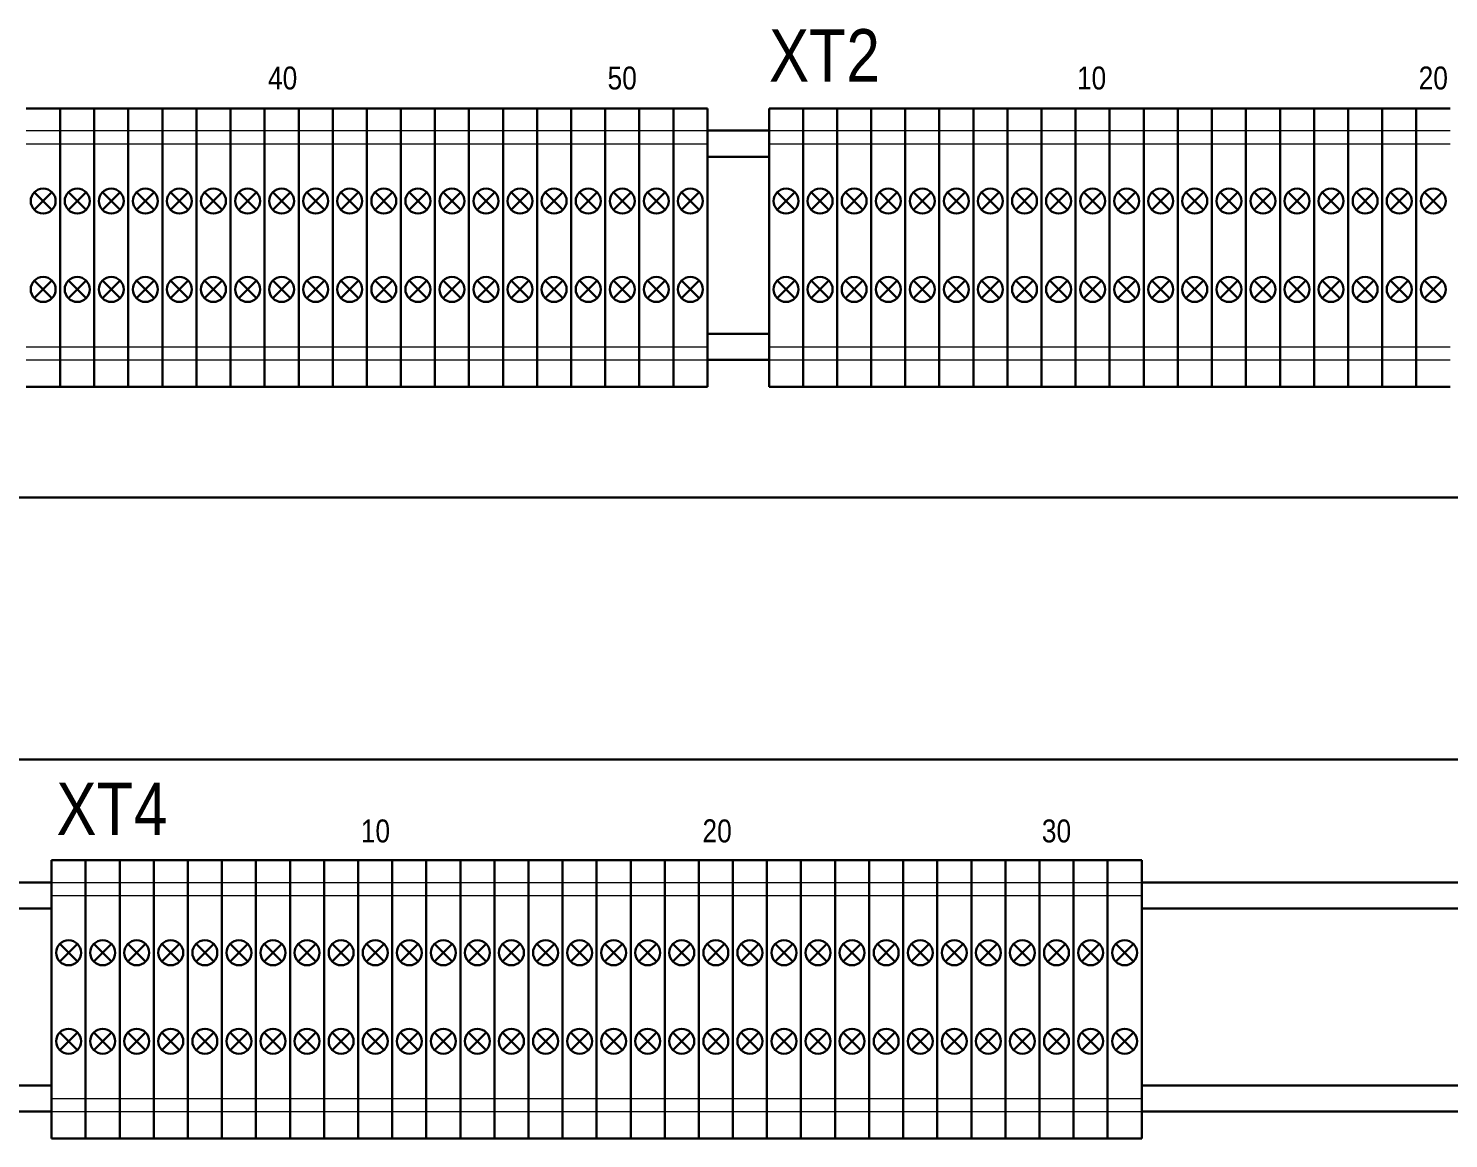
# Model space of a CAD drawing. Header units: millimetres. Extents: x -6000 to 26000, y -6000 to 26000.
# Drawn here: x 108.78 to 138.94, y -4420.69 to -4397.12 of the extents above; entities that cross this region are included whole.
import ezdxf

# ---------------------------------------------------------------- set-up
doc = ezdxf.new("R2010")
doc.units = ezdxf.units.MM
doc.header["$MEASUREMENT"] = 0
doc.layers.add('Чертеж и Рисунок_Ном._пера__1', color=7, linetype='Continuous', lineweight=15)
doc.layers.add('Чертеж и Рисунок_Ном._пера__21', color=7, linetype='Continuous', lineweight=30)
doc.styles.add('СГЕНЕРИР_СТИЛЬ_1', font='')
doc.styles.get('СГЕНЕРИР_СТИЛЬ_1').set_extended_font_data('Arial Narrow')

msp = doc.modelspace()

# ---------------------------------------------------------------- linework, layer by layer
at = {"layer": 'Чертеж и Рисунок_Ном._пера__1', "color": 7, "linetype": 'Continuous', "lineweight": 15}
for p, q in [((108.735, -4399.286), (109.458, -4399.286)), ((109.458, -4399.286), (110.182, -4399.286)), ((110.182, -4399.286), (110.905, -4399.286)), ((110.905, -4399.286), (111.628, -4399.286)), ((111.628, -4399.286), (112.352, -4399.286)), ((112.352, -4399.286), (113.075, -4399.286)), ((113.075, -4399.286), (113.798, -4399.286)), ((113.798, -4399.286), (114.522, -4399.286)), ((114.522, -4399.286), (115.245, -4399.286)), ((115.245, -4399.286), (115.968, -4399.286)), ((115.968, -4399.286), (116.691, -4399.286)), ((116.691, -4399.286), (117.415, -4399.286)), ((117.415, -4399.286), (118.138, -4399.286)), ((118.138, -4399.286), (118.861, -4399.286)), ((118.861, -4399.286), (119.585, -4399.286)), ((119.585, -4399.286), (120.308, -4399.286)), ((120.308, -4399.286), (121.031, -4399.286)), ((121.031, -4399.286), (121.755, -4399.286)), ((121.755, -4399.286), (122.478, -4399.286)), ((122.478, -4399.286), (123.201, -4399.286)), ((124.509, -4399.286), (125.232, -4399.286)), ((125.232, -4399.286), (125.956, -4399.286)), ((125.956, -4399.286), (126.679, -4399.286)), ((126.679, -4399.286), (127.402, -4399.286)), ((127.402, -4399.286), (128.125, -4399.286)), ((128.125, -4399.286), (128.849, -4399.286)), ((128.849, -4399.286), (129.572, -4399.286)), ((129.572, -4399.286), (130.295, -4399.286)), ((130.295, -4399.286), (131.019, -4399.286)), ((131.019, -4399.286), (131.742, -4399.286)), ((131.742, -4399.286), (132.465, -4399.286)), ((132.465, -4399.286), (133.189, -4399.286)), ((133.189, -4399.286), (133.912, -4399.286)), ((133.912, -4399.286), (134.635, -4399.286)), ((134.635, -4399.286), (135.359, -4399.286)), ((135.359, -4399.286), (136.082, -4399.286)), ((136.082, -4399.286), (136.805, -4399.286)), ((136.805, -4399.286), (137.529, -4399.286)), ((137.529, -4399.286), (138.252, -4399.286)), ((138.252, -4399.286), (138.975, -4399.286)), ((108.735, -4399.564), (109.458, -4399.564)), ((109.458, -4399.564), (110.182, -4399.564)), ((110.182, -4399.564), (110.905, -4399.564)), ((110.905, -4399.564), (111.628, -4399.564)), ((111.628, -4399.564), (112.352, -4399.564)), ((112.352, -4399.564), (113.075, -4399.564)), ((113.075, -4399.564), (113.798, -4399.564)), ((113.798, -4399.564), (114.522, -4399.564)), ((114.522, -4399.564), (115.245, -4399.564)), ((115.245, -4399.564), (115.968, -4399.564)), ((115.968, -4399.564), (116.691, -4399.564)), ((116.691, -4399.564), (117.415, -4399.564)), ((117.415, -4399.564), (118.138, -4399.564)), ((118.138, -4399.564), (118.861, -4399.564)), ((118.861, -4399.564), (119.585, -4399.564)), ((119.585, -4399.564), (120.308, -4399.564)), ((120.308, -4399.564), (121.031, -4399.564)), ((121.031, -4399.564), (121.755, -4399.564)), ((121.755, -4399.564), (122.478, -4399.564)), ((122.478, -4399.564), (123.201, -4399.564)), ((124.509, -4399.564), (125.232, -4399.564)), ((125.232, -4399.564), (125.956, -4399.564)), ((125.956, -4399.564), (126.679, -4399.564)), ((126.679, -4399.564), (127.402, -4399.564)), ((127.402, -4399.564), (128.125, -4399.564)), ((128.125, -4399.564), (128.849, -4399.564)), ((128.849, -4399.564), (129.572, -4399.564)), ((129.572, -4399.564), (130.295, -4399.564)), ((130.295, -4399.564), (131.019, -4399.564)), ((131.019, -4399.564), (131.742, -4399.564)), ((131.742, -4399.564), (132.465, -4399.564)), ((132.465, -4399.564), (133.189, -4399.564)), ((133.189, -4399.564), (133.912, -4399.564)), ((133.912, -4399.564), (134.635, -4399.564)), ((134.635, -4399.564), (135.359, -4399.564)), ((135.359, -4399.564), (136.082, -4399.564)), ((136.082, -4399.564), (136.805, -4399.564)), ((136.805, -4399.564), (137.529, -4399.564)), ((137.529, -4399.564), (138.252, -4399.564)), ((138.252, -4399.564), (138.975, -4399.564)), ((108.735, -4403.876), (109.458, -4403.876)), ((109.458, -4403.876), (110.182, -4403.876)), ((110.182, -4403.876), (110.905, -4403.876)), ((110.905, -4403.876), (111.628, -4403.876)), ((111.628, -4403.876), (112.352, -4403.876)), ((112.352, -4403.876), (113.075, -4403.876)), ((113.075, -4403.876), (113.798, -4403.876)), ((113.798, -4403.876), (114.522, -4403.876)), ((114.522, -4403.876), (115.245, -4403.876)), ((115.245, -4403.876), (115.968, -4403.876)), ((115.968, -4403.876), (116.691, -4403.876)), ((116.691, -4403.876), (117.415, -4403.876)), ((117.415, -4403.876), (118.138, -4403.876)), ((118.138, -4403.876), (118.861, -4403.876)), ((118.861, -4403.876), (119.585, -4403.876)), ((119.585, -4403.876), (120.308, -4403.876)), ((120.308, -4403.876), (121.031, -4403.876)), ((121.031, -4403.876), (121.755, -4403.876)), ((121.755, -4403.876), (122.478, -4403.876)), ((122.478, -4403.876), (123.201, -4403.876)), ((124.509, -4403.876), (125.232, -4403.876)), ((125.232, -4403.876), (125.956, -4403.876)), ((125.956, -4403.876), (126.679, -4403.876)), ((126.679, -4403.876), (127.402, -4403.876)), ((127.402, -4403.876), (128.125, -4403.876)), ((128.125, -4403.876), (128.849, -4403.876)), ((128.849, -4403.876), (129.572, -4403.876)), ((129.572, -4403.876), (130.295, -4403.876)), ((130.295, -4403.876), (131.019, -4403.876)), ((131.019, -4403.876), (131.742, -4403.876)), ((131.742, -4403.876), (132.465, -4403.876)), ((132.465, -4403.876), (133.189, -4403.876)), ((133.189, -4403.876), (133.912, -4403.876)), ((133.912, -4403.876), (134.635, -4403.876)), ((134.635, -4403.876), (135.359, -4403.876)), ((135.359, -4403.876), (136.082, -4403.876)), ((136.082, -4403.876), (136.805, -4403.876)), ((136.805, -4403.876), (137.529, -4403.876)), ((137.529, -4403.876), (138.252, -4403.876)), ((138.252, -4403.876), (138.975, -4403.876)), ((108.735, -4404.154), (109.458, -4404.154)), ((109.458, -4404.154), (110.182, -4404.154)), ((110.182, -4404.154), (110.905, -4404.154)), ((110.905, -4404.154), (111.628, -4404.154)), ((111.628, -4404.154), (112.352, -4404.154)), ((112.352, -4404.154), (113.075, -4404.154)), ((113.075, -4404.154), (113.798, -4404.154)), ((113.798, -4404.154), (114.522, -4404.154)), ((114.522, -4404.154), (115.245, -4404.154)), ((115.245, -4404.154), (115.968, -4404.154)), ((115.968, -4404.154), (116.691, -4404.154)), ((116.691, -4404.154), (117.415, -4404.154)), ((117.415, -4404.154), (118.138, -4404.154)), ((118.138, -4404.154), (118.861, -4404.154)), ((118.861, -4404.154), (119.585, -4404.154)), ((119.585, -4404.154), (120.308, -4404.154)), ((120.308, -4404.154), (121.031, -4404.154)), ((121.031, -4404.154), (121.755, -4404.154)), ((121.755, -4404.154), (122.478, -4404.154)), ((122.478, -4404.154), (123.201, -4404.154)), ((124.509, -4404.154), (125.232, -4404.154)), ((125.232, -4404.154), (125.956, -4404.154)), ((125.956, -4404.154), (126.679, -4404.154)), ((126.679, -4404.154), (127.402, -4404.154)), ((127.402, -4404.154), (128.125, -4404.154)), ((128.125, -4404.154), (128.849, -4404.154)), ((128.849, -4404.154), (129.572, -4404.154)), ((129.572, -4404.154), (130.295, -4404.154)), ((130.295, -4404.154), (131.019, -4404.154)), ((131.019, -4404.154), (131.742, -4404.154)), ((131.742, -4404.154), (132.465, -4404.154)), ((132.465, -4404.154), (133.189, -4404.154)), ((133.189, -4404.154), (133.912, -4404.154)), ((133.912, -4404.154), (134.635, -4404.154)), ((134.635, -4404.154), (135.359, -4404.154)), ((135.359, -4404.154), (136.082, -4404.154)), ((136.082, -4404.154), (136.805, -4404.154)), ((136.805, -4404.154), (137.529, -4404.154)), ((137.529, -4404.154), (138.252, -4404.154)), ((138.252, -4404.154), (138.975, -4404.154)), ((109.275, -4415.247), (109.999, -4415.247)), ((109.999, -4415.247), (110.722, -4415.247)), ((110.722, -4415.247), (111.445, -4415.247)), ((111.445, -4415.247), (112.169, -4415.247)), ((112.169, -4415.247), (112.892, -4415.247)), ((112.892, -4415.247), (113.615, -4415.247)), ((113.615, -4415.247), (114.339, -4415.247)), ((114.339, -4415.247), (115.062, -4415.247)), ((115.062, -4415.247), (115.785, -4415.247)), ((115.785, -4415.247), (116.509, -4415.247)), ((116.509, -4415.247), (117.232, -4415.247)), ((117.232, -4415.247), (117.955, -4415.247)), ((117.955, -4415.247), (118.679, -4415.247)), ((118.679, -4415.247), (119.402, -4415.247)), ((119.402, -4415.247), (120.125, -4415.247)), ((120.125, -4415.247), (120.848, -4415.247)), ((120.848, -4415.247), (121.572, -4415.247)), ((121.572, -4415.247), (122.295, -4415.247)), ((122.295, -4415.247), (123.018, -4415.247)), ((123.018, -4415.247), (123.742, -4415.247)), ((123.742, -4415.247), (124.465, -4415.247)), ((124.465, -4415.247), (125.188, -4415.247)), ((125.188, -4415.247), (125.912, -4415.247)), ((125.912, -4415.247), (126.635, -4415.247)), ((126.635, -4415.247), (127.358, -4415.247)), ((127.358, -4415.247), (128.082, -4415.247)), ((128.082, -4415.247), (128.805, -4415.247)), ((128.805, -4415.247), (129.528, -4415.247)), ((129.528, -4415.247), (130.252, -4415.247)), ((130.252, -4415.247), (130.975, -4415.247)), ((130.975, -4415.247), (131.698, -4415.247)), ((131.698, -4415.247), (132.422, -4415.247)), ((109.275, -4415.526), (109.999, -4415.526)), ((109.999, -4415.526), (110.722, -4415.526)), ((110.722, -4415.526), (111.445, -4415.526)), ((111.445, -4415.526), (112.169, -4415.526)), ((112.169, -4415.526), (112.892, -4415.526)), ((112.892, -4415.526), (113.615, -4415.526)), ((113.615, -4415.526), (114.339, -4415.526)), ((114.339, -4415.526), (115.062, -4415.526)), ((115.062, -4415.526), (115.785, -4415.526)), ((115.785, -4415.526), (116.509, -4415.526)), ((116.509, -4415.526), (117.232, -4415.526)), ((117.232, -4415.526), (117.955, -4415.526)), ((117.955, -4415.526), (118.679, -4415.526)), ((118.679, -4415.526), (119.402, -4415.526)), ((119.402, -4415.526), (120.125, -4415.526)), ((120.125, -4415.526), (120.848, -4415.526)), ((120.848, -4415.526), (121.572, -4415.526)), ((121.572, -4415.526), (122.295, -4415.526)), ((122.295, -4415.526), (123.018, -4415.526)), ((123.018, -4415.526), (123.742, -4415.526)), ((123.742, -4415.526), (124.465, -4415.526)), ((124.465, -4415.526), (125.188, -4415.526)), ((125.188, -4415.526), (125.912, -4415.526)), ((125.912, -4415.526), (126.635, -4415.526)), ((126.635, -4415.526), (127.358, -4415.526)), ((127.358, -4415.526), (128.082, -4415.526)), ((128.082, -4415.526), (128.805, -4415.526)), ((128.805, -4415.526), (129.528, -4415.526)), ((129.528, -4415.526), (130.252, -4415.526)), ((130.252, -4415.526), (130.975, -4415.526)), ((130.975, -4415.526), (131.698, -4415.526)), ((131.698, -4415.526), (132.422, -4415.526)), ((109.275, -4419.838), (109.999, -4419.838)), ((109.999, -4419.838), (110.722, -4419.838)), ((110.722, -4419.838), (111.445, -4419.838)), ((111.445, -4419.838), (112.169, -4419.838)), ((112.169, -4419.838), (112.892, -4419.838)), ((112.892, -4419.838), (113.615, -4419.838)), ((113.615, -4419.838), (114.339, -4419.838)), ((114.339, -4419.838), (115.062, -4419.838)), ((115.062, -4419.838), (115.785, -4419.838)), ((115.785, -4419.838), (116.509, -4419.838)), ((116.509, -4419.838), (117.232, -4419.838)), ((117.232, -4419.838), (117.955, -4419.838)), ((117.955, -4419.838), (118.679, -4419.838)), ((118.679, -4419.838), (119.402, -4419.838)), ((119.402, -4419.838), (120.125, -4419.838)), ((120.125, -4419.838), (120.848, -4419.838)), ((120.848, -4419.838), (121.572, -4419.838)), ((121.572, -4419.838), (122.295, -4419.838)), ((122.295, -4419.838), (123.018, -4419.838)), ((123.018, -4419.838), (123.742, -4419.838)), ((123.742, -4419.838), (124.465, -4419.838)), ((124.465, -4419.838), (125.188, -4419.838)), ((125.188, -4419.838), (125.912, -4419.838)), ((125.912, -4419.838), (126.635, -4419.838)), ((126.635, -4419.838), (127.358, -4419.838)), ((127.358, -4419.838), (128.082, -4419.838)), ((128.082, -4419.838), (128.805, -4419.838)), ((128.805, -4419.838), (129.528, -4419.838)), ((129.528, -4419.838), (130.252, -4419.838)), ((130.252, -4419.838), (130.975, -4419.838)), ((130.975, -4419.838), (131.698, -4419.838)), ((131.698, -4419.838), (132.422, -4419.838)), ((109.275, -4420.116), (109.999, -4420.116)), ((109.999, -4420.116), (110.722, -4420.116)), ((110.722, -4420.116), (111.445, -4420.116)), ((111.445, -4420.116), (112.169, -4420.116)), ((112.169, -4420.116), (112.892, -4420.116)), ((112.892, -4420.116), (113.615, -4420.116)), ((113.615, -4420.116), (114.339, -4420.116)), ((114.339, -4420.116), (115.062, -4420.116)), ((115.062, -4420.116), (115.785, -4420.116)), ((115.785, -4420.116), (116.509, -4420.116)), ((116.509, -4420.116), (117.232, -4420.116)), ((117.232, -4420.116), (117.955, -4420.116)), ((117.955, -4420.116), (118.679, -4420.116)), ((118.679, -4420.116), (119.402, -4420.116)), ((119.402, -4420.116), (120.125, -4420.116)), ((120.125, -4420.116), (120.848, -4420.116)), ((120.848, -4420.116), (121.572, -4420.116)), ((121.572, -4420.116), (122.295, -4420.116)), ((122.295, -4420.116), (123.018, -4420.116)), ((123.018, -4420.116), (123.742, -4420.116)), ((123.742, -4420.116), (124.465, -4420.116)), ((124.465, -4420.116), (125.188, -4420.116)), ((125.188, -4420.116), (125.912, -4420.116)), ((125.912, -4420.116), (126.635, -4420.116)), ((126.635, -4420.116), (127.358, -4420.116)), ((127.358, -4420.116), (128.082, -4420.116)), ((128.082, -4420.116), (128.805, -4420.116)), ((128.805, -4420.116), (129.528, -4420.116)), ((129.528, -4420.116), (130.252, -4420.116)), ((130.252, -4420.116), (130.975, -4420.116)), ((130.975, -4420.116), (131.698, -4420.116)), ((131.698, -4420.116), (132.422, -4420.116))]:
    msp.add_line(p, q, dxfattribs=at)
at = {"layer": 'Чертеж и Рисунок_Ном._пера__21', "color": 7, "linetype": 'Continuous', "lineweight": 30}
for p, q in [((108.735, -4398.814), (109.458, -4398.814)), ((109.458, -4398.814), (109.458, -4404.726)), ((109.458, -4404.726), (109.458, -4398.814)), ((109.458, -4398.814), (110.182, -4398.814)), ((110.182, -4398.814), (110.182, -4404.726)), ((110.182, -4404.726), (110.182, -4398.814)), ((110.182, -4398.814), (110.905, -4398.814)), ((110.905, -4398.814), (110.905, -4404.726)), ((110.905, -4404.726), (110.905, -4398.814)), ((110.905, -4398.814), (111.628, -4398.814)), ((111.628, -4398.814), (111.628, -4404.726)), ((111.628, -4404.726), (111.628, -4398.814)), ((111.628, -4398.814), (112.352, -4398.814)), ((112.352, -4398.814), (112.352, -4404.726)), ((112.352, -4404.726), (112.352, -4398.814)), ((112.352, -4398.814), (113.075, -4398.814)), ((113.075, -4398.814), (113.075, -4404.726)), ((113.075, -4404.726), (113.075, -4398.814)), ((113.075, -4398.814), (113.798, -4398.814)), ((113.798, -4398.814), (113.798, -4404.726)), ((113.798, -4404.726), (113.798, -4398.814)), ((113.798, -4398.814), (114.522, -4398.814)), ((114.522, -4398.814), (114.522, -4404.726)), ((114.522, -4404.726), (114.522, -4398.814)), ((114.522, -4398.814), (115.245, -4398.814)), ((115.245, -4398.814), (115.245, -4404.726)), ((115.245, -4404.726), (115.245, -4398.814)), ((115.245, -4398.814), (115.968, -4398.814)), ((115.968, -4398.814), (115.968, -4404.726)), ((115.968, -4404.726), (115.968, -4398.814)), ((115.968, -4398.814), (116.691, -4398.814)), ((116.691, -4398.814), (116.691, -4404.726)), ((116.691, -4404.726), (116.691, -4398.814)), ((116.691, -4398.814), (117.415, -4398.814)), ((117.415, -4398.814), (117.415, -4404.726)), ((117.415, -4404.726), (117.415, -4398.814)), ((117.415, -4398.814), (118.138, -4398.814)), ((118.138, -4398.814), (118.138, -4404.726)), ((118.138, -4404.726), (118.138, -4398.814)), ((118.138, -4398.814), (118.861, -4398.814)), ((118.861, -4398.814), (118.861, -4404.726)), ((118.861, -4404.726), (118.861, -4398.814)), ((118.861, -4398.814), (119.585, -4398.814)), ((119.585, -4398.814), (119.585, -4404.726)), ((119.585, -4404.726), (119.585, -4398.814)), ((119.585, -4398.814), (120.308, -4398.814)), ((120.308, -4398.814), (120.308, -4404.726)), ((120.308, -4404.726), (120.308, -4398.814)), ((120.308, -4398.814), (121.031, -4398.814)), ((121.031, -4398.814), (121.031, -4404.726)), ((121.031, -4404.726), (121.031, -4398.814)), ((121.031, -4398.814), (121.755, -4398.814)), ((121.755, -4398.814), (121.755, -4404.726)), ((121.755, -4404.726), (121.755, -4398.814)), ((121.755, -4398.814), (122.478, -4398.814)), ((122.478, -4398.814), (122.478, -4404.726)), ((122.478, -4404.726), (122.478, -4398.814)), ((122.478, -4398.814), (123.201, -4398.814)), ((123.201, -4398.814), (123.201, -4404.726)), ((124.509, -4404.726), (124.509, -4398.814)), ((124.509, -4398.814), (125.232, -4398.814)), ((125.232, -4398.814), (125.232, -4404.726)), ((125.232, -4404.726), (125.232, -4398.814)), ((125.232, -4398.814), (125.956, -4398.814)), ((125.956, -4398.814), (125.956, -4404.726)), ((125.956, -4404.726), (125.956, -4398.814)), ((125.956, -4398.814), (126.679, -4398.814)), ((126.679, -4398.814), (126.679, -4404.726)), ((126.679, -4404.726), (126.679, -4398.814)), ((126.679, -4398.814), (127.402, -4398.814)), ((127.402, -4398.814), (127.402, -4404.726)), ((127.402, -4404.726), (127.402, -4398.814)), ((127.402, -4398.814), (128.125, -4398.814)), ((128.125, -4398.814), (128.125, -4404.726)), ((128.125, -4404.726), (128.125, -4398.814)), ((128.125, -4398.814), (128.849, -4398.814)), ((128.849, -4398.814), (128.849, -4404.726)), ((128.849, -4404.726), (128.849, -4398.814)), ((128.849, -4398.814), (129.572, -4398.814)), ((129.572, -4398.814), (129.572, -4404.726)), ((129.572, -4404.726), (129.572, -4398.814)), ((129.572, -4398.814), (130.295, -4398.814)), ((130.295, -4398.814), (130.295, -4404.726)), ((130.295, -4404.726), (130.295, -4398.814)), ((130.295, -4398.814), (131.019, -4398.814)), ((131.019, -4398.814), (131.019, -4404.726)), ((131.019, -4404.726), (131.019, -4398.814)), ((131.019, -4398.814), (131.742, -4398.814)), ((131.742, -4398.814), (131.742, -4404.726)), ((131.742, -4404.726), (131.742, -4398.814)), ((131.742, -4398.814), (132.465, -4398.814)), ((132.465, -4398.814), (132.465, -4404.726)), ((132.465, -4404.726), (132.465, -4398.814)), ((132.465, -4398.814), (133.189, -4398.814)), ((133.189, -4398.814), (133.189, -4404.726)), ((133.189, -4404.726), (133.189, -4398.814)), ((133.189, -4398.814), (133.912, -4398.814)), ((133.912, -4398.814), (133.912, -4404.726)), ((133.912, -4404.726), (133.912, -4398.814)), ((133.912, -4398.814), (134.635, -4398.814)), ((134.635, -4398.814), (134.635, -4404.726)), ((134.635, -4404.726), (134.635, -4398.814)), ((134.635, -4398.814), (135.359, -4398.814)), ((135.359, -4398.814), (135.359, -4404.726)), ((135.359, -4404.726), (135.359, -4398.814)), ((135.359, -4398.814), (136.082, -4398.814)), ((136.082, -4398.814), (136.082, -4404.726)), ((136.082, -4404.726), (136.082, -4398.814)), ((136.082, -4398.814), (136.805, -4398.814)), ((136.805, -4398.814), (136.805, -4404.726)), ((136.805, -4404.726), (136.805, -4398.814)), ((136.805, -4398.814), (137.529, -4398.814)), ((137.529, -4398.814), (137.529, -4404.726)), ((137.529, -4404.726), (137.529, -4398.814)), ((137.529, -4398.814), (138.252, -4398.814)), ((138.252, -4398.814), (138.252, -4404.726)), ((138.252, -4404.726), (138.252, -4398.814)), ((138.252, -4398.814), (138.975, -4398.814)), ((123.201, -4399.286), (124.509, -4399.286)), ((123.201, -4399.842), (124.509, -4399.842)), ((109.284, -4400.594), (108.909, -4400.968)), ((108.909, -4400.594), (109.284, -4400.968)), ((110.007, -4400.594), (109.633, -4400.968)), ((109.633, -4400.594), (110.007, -4400.968)), ((110.73, -4400.594), (110.356, -4400.968)), ((110.356, -4400.594), (110.73, -4400.968)), ((111.454, -4400.594), (111.079, -4400.968)), ((111.079, -4400.594), (111.454, -4400.968)), ((112.177, -4400.594), (111.803, -4400.968)), ((111.803, -4400.594), (112.177, -4400.968)), ((112.9, -4400.594), (112.526, -4400.968)), ((112.526, -4400.594), (112.9, -4400.968)), ((113.624, -4400.594), (113.249, -4400.968)), ((113.249, -4400.594), (113.624, -4400.968)), ((114.347, -4400.594), (113.973, -4400.968)), ((113.973, -4400.594), (114.347, -4400.968)), ((115.07, -4400.594), (114.696, -4400.968)), ((114.696, -4400.594), (115.07, -4400.968)), ((115.794, -4400.594), (115.419, -4400.968)), ((115.419, -4400.594), (115.794, -4400.968)), ((116.517, -4400.594), (116.143, -4400.968)), ((116.143, -4400.594), (116.517, -4400.968)), ((117.24, -4400.594), (116.866, -4400.968)), ((116.866, -4400.594), (117.24, -4400.968)), ((117.964, -4400.594), (117.589, -4400.968)), ((117.589, -4400.594), (117.964, -4400.968)), ((118.687, -4400.594), (118.313, -4400.968)), ((118.313, -4400.594), (118.687, -4400.968)), ((119.41, -4400.594), (119.036, -4400.968)), ((119.036, -4400.594), (119.41, -4400.968)), ((120.134, -4400.594), (119.759, -4400.968)), ((119.759, -4400.594), (120.134, -4400.968)), ((120.857, -4400.594), (120.483, -4400.968)), ((120.483, -4400.594), (120.857, -4400.968)), ((121.58, -4400.594), (121.206, -4400.968)), ((121.206, -4400.594), (121.58, -4400.968)), ((122.304, -4400.594), (121.929, -4400.968)), ((121.929, -4400.594), (122.304, -4400.968)), ((123.027, -4400.594), (122.652, -4400.968)), ((122.652, -4400.594), (123.027, -4400.968)), ((125.058, -4400.594), (124.683, -4400.968)), ((124.683, -4400.594), (125.058, -4400.968)), ((125.781, -4400.594), (125.407, -4400.968)), ((125.407, -4400.594), (125.781, -4400.968)), ((126.504, -4400.594), (126.13, -4400.968)), ((126.13, -4400.594), (126.504, -4400.968)), ((127.228, -4400.594), (126.853, -4400.968)), ((126.853, -4400.594), (127.228, -4400.968)), ((127.951, -4400.594), (127.577, -4400.968)), ((127.577, -4400.594), (127.951, -4400.968)), ((128.674, -4400.594), (128.3, -4400.968)), ((128.3, -4400.594), (128.674, -4400.968)), ((129.398, -4400.594), (129.023, -4400.968)), ((129.023, -4400.594), (129.398, -4400.968)), ((130.121, -4400.594), (129.747, -4400.968)), ((129.747, -4400.594), (130.121, -4400.968)), ((130.844, -4400.594), (130.47, -4400.968)), ((130.47, -4400.594), (130.844, -4400.968)), ((131.568, -4400.594), (131.193, -4400.968)), ((131.193, -4400.594), (131.568, -4400.968)), ((132.291, -4400.594), (131.917, -4400.968)), ((131.917, -4400.594), (132.291, -4400.968)), ((133.014, -4400.594), (132.64, -4400.968)), ((132.64, -4400.594), (133.014, -4400.968)), ((133.738, -4400.594), (133.363, -4400.968)), ((133.363, -4400.594), (133.738, -4400.968)), ((134.461, -4400.594), (134.087, -4400.968)), ((134.087, -4400.594), (134.461, -4400.968)), ((135.184, -4400.594), (134.81, -4400.968)), ((134.81, -4400.594), (135.184, -4400.968)), ((135.908, -4400.594), (135.533, -4400.968)), ((135.533, -4400.594), (135.908, -4400.968)), ((136.631, -4400.594), (136.256, -4400.968)), ((136.256, -4400.594), (136.631, -4400.968)), ((137.354, -4400.594), (136.98, -4400.968)), ((136.98, -4400.594), (137.354, -4400.968)), ((138.078, -4400.594), (137.703, -4400.968)), ((137.703, -4400.594), (138.078, -4400.968)), ((138.801, -4400.594), (138.426, -4400.968)), ((138.426, -4400.594), (138.801, -4400.968)), ((109.284, -4402.472), (108.909, -4402.846)), ((108.909, -4402.472), (109.284, -4402.846)), ((110.007, -4402.472), (109.633, -4402.846)), ((109.633, -4402.472), (110.007, -4402.846)), ((110.73, -4402.472), (110.356, -4402.846)), ((110.356, -4402.472), (110.73, -4402.846)), ((111.454, -4402.472), (111.079, -4402.846)), ((111.079, -4402.472), (111.454, -4402.846)), ((112.177, -4402.472), (111.803, -4402.846)), ((111.803, -4402.472), (112.177, -4402.846)), ((112.9, -4402.472), (112.526, -4402.846)), ((112.526, -4402.472), (112.9, -4402.846)), ((113.624, -4402.472), (113.249, -4402.846)), ((113.249, -4402.472), (113.624, -4402.846)), ((114.347, -4402.472), (113.973, -4402.846)), ((113.973, -4402.472), (114.347, -4402.846)), ((115.07, -4402.472), (114.696, -4402.846)), ((114.696, -4402.472), (115.07, -4402.846)), ((115.794, -4402.472), (115.419, -4402.846)), ((115.419, -4402.472), (115.794, -4402.846)), ((116.517, -4402.472), (116.143, -4402.846)), ((116.143, -4402.472), (116.517, -4402.846)), ((117.24, -4402.472), (116.866, -4402.846)), ((116.866, -4402.472), (117.24, -4402.846)), ((117.964, -4402.472), (117.589, -4402.846)), ((117.589, -4402.472), (117.964, -4402.846)), ((118.687, -4402.472), (118.313, -4402.846)), ((118.313, -4402.472), (118.687, -4402.846)), ((119.41, -4402.472), (119.036, -4402.846)), ((119.036, -4402.472), (119.41, -4402.846)), ((120.134, -4402.472), (119.759, -4402.846)), ((119.759, -4402.472), (120.134, -4402.846)), ((120.857, -4402.472), (120.483, -4402.846)), ((120.483, -4402.472), (120.857, -4402.846)), ((121.58, -4402.472), (121.206, -4402.846)), ((121.206, -4402.472), (121.58, -4402.846)), ((122.304, -4402.472), (121.929, -4402.846)), ((121.929, -4402.472), (122.304, -4402.846)), ((123.027, -4402.472), (122.652, -4402.846)), ((122.652, -4402.472), (123.027, -4402.846)), ((125.058, -4402.472), (124.683, -4402.846)), ((124.683, -4402.472), (125.058, -4402.846)), ((125.781, -4402.472), (125.407, -4402.846)), ((125.407, -4402.472), (125.781, -4402.846)), ((126.504, -4402.472), (126.13, -4402.846)), ((126.13, -4402.472), (126.504, -4402.846)), ((127.228, -4402.472), (126.853, -4402.846)), ((126.853, -4402.472), (127.228, -4402.846)), ((127.951, -4402.472), (127.577, -4402.846)), ((127.577, -4402.472), (127.951, -4402.846)), ((128.674, -4402.472), (128.3, -4402.846)), ((128.3, -4402.472), (128.674, -4402.846)), ((129.398, -4402.472), (129.023, -4402.846)), ((129.023, -4402.472), (129.398, -4402.846)), ((130.121, -4402.472), (129.747, -4402.846)), ((129.747, -4402.472), (130.121, -4402.846)), ((130.844, -4402.472), (130.47, -4402.846)), ((130.47, -4402.472), (130.844, -4402.846)), ((131.568, -4402.472), (131.193, -4402.846)), ((131.193, -4402.472), (131.568, -4402.846)), ((132.291, -4402.472), (131.917, -4402.846)), ((131.917, -4402.472), (132.291, -4402.846)), ((133.014, -4402.472), (132.64, -4402.846)), ((132.64, -4402.472), (133.014, -4402.846)), ((133.738, -4402.472), (133.363, -4402.846)), ((133.363, -4402.472), (133.738, -4402.846)), ((134.461, -4402.472), (134.087, -4402.846)), ((134.087, -4402.472), (134.461, -4402.846)), ((135.184, -4402.472), (134.81, -4402.846)), ((134.81, -4402.472), (135.184, -4402.846)), ((135.908, -4402.472), (135.533, -4402.846)), ((135.533, -4402.472), (135.908, -4402.846)), ((136.631, -4402.472), (136.256, -4402.846)), ((136.256, -4402.472), (136.631, -4402.846)), ((137.354, -4402.472), (136.98, -4402.846)), ((136.98, -4402.472), (137.354, -4402.846)), ((138.078, -4402.472), (137.703, -4402.846)), ((137.703, -4402.472), (138.078, -4402.846)), ((138.801, -4402.472), (138.426, -4402.846)), ((138.426, -4402.472), (138.801, -4402.846)), ((124.509, -4403.598), (123.201, -4403.598)), ((124.509, -4404.154), (123.201, -4404.154)), ((109.458, -4404.726), (108.735, -4404.726)), ((110.182, -4404.726), (109.458, -4404.726)), ((110.905, -4404.726), (110.182, -4404.726)), ((111.628, -4404.726), (110.905, -4404.726)), ((112.352, -4404.726), (111.628, -4404.726)), ((113.075, -4404.726), (112.352, -4404.726)), ((113.798, -4404.726), (113.075, -4404.726)), ((114.522, -4404.726), (113.798, -4404.726)), ((115.245, -4404.726), (114.522, -4404.726)), ((115.968, -4404.726), (115.245, -4404.726)), ((116.691, -4404.726), (115.968, -4404.726)), ((117.415, -4404.726), (116.691, -4404.726)), ((118.138, -4404.726), (117.415, -4404.726)), ((118.861, -4404.726), (118.138, -4404.726)), ((119.585, -4404.726), (118.861, -4404.726)), ((120.308, -4404.726), (119.585, -4404.726)), ((121.031, -4404.726), (120.308, -4404.726)), ((121.755, -4404.726), (121.031, -4404.726)), ((122.478, -4404.726), (121.755, -4404.726)), ((123.201, -4404.726), (122.478, -4404.726)), ((125.232, -4404.726), (124.509, -4404.726)), ((125.956, -4404.726), (125.232, -4404.726)), ((126.679, -4404.726), (125.956, -4404.726)), ((127.402, -4404.726), (126.679, -4404.726)), ((128.125, -4404.726), (127.402, -4404.726)), ((128.849, -4404.726), (128.125, -4404.726)), ((129.572, -4404.726), (128.849, -4404.726)), ((130.295, -4404.726), (129.572, -4404.726)), ((131.019, -4404.726), (130.295, -4404.726)), ((131.742, -4404.726), (131.019, -4404.726)), ((132.465, -4404.726), (131.742, -4404.726)), ((133.189, -4404.726), (132.465, -4404.726)), ((133.912, -4404.726), (133.189, -4404.726)), ((134.635, -4404.726), (133.912, -4404.726)), ((135.359, -4404.726), (134.635, -4404.726)), ((136.082, -4404.726), (135.359, -4404.726)), ((136.805, -4404.726), (136.082, -4404.726)), ((137.529, -4404.726), (136.805, -4404.726)), ((138.252, -4404.726), (137.529, -4404.726)), ((138.975, -4404.726), (138.252, -4404.726)), ((84.398, -4407.075), (155.339, -4407.075)), ((155.339, -4412.639), (84.398, -4412.639)), ((109.275, -4420.688), (109.275, -4414.776)), ((109.275, -4414.776), (109.999, -4414.776)), ((109.999, -4414.776), (109.999, -4420.688)), ((109.999, -4420.688), (109.999, -4414.776)), ((109.999, -4414.776), (110.722, -4414.776)), ((110.722, -4414.776), (110.722, -4420.688)), ((110.722, -4420.688), (110.722, -4414.776)), ((110.722, -4414.776), (111.445, -4414.776)), ((111.445, -4414.776), (111.445, -4420.688)), ((111.445, -4420.688), (111.445, -4414.776)), ((111.445, -4414.776), (112.169, -4414.776)), ((112.169, -4414.776), (112.169, -4420.688)), ((112.169, -4420.688), (112.169, -4414.776)), ((112.169, -4414.776), (112.892, -4414.776)), ((112.892, -4414.776), (112.892, -4420.688)), ((112.892, -4420.688), (112.892, -4414.776)), ((112.892, -4414.776), (113.615, -4414.776)), ((113.615, -4414.776), (113.615, -4420.688)), ((113.615, -4420.688), (113.615, -4414.776)), ((113.615, -4414.776), (114.339, -4414.776)), ((114.339, -4414.776), (114.339, -4420.688)), ((114.339, -4420.688), (114.339, -4414.776)), ((114.339, -4414.776), (115.062, -4414.776)), ((115.062, -4414.776), (115.062, -4420.688)), ((115.062, -4420.688), (115.062, -4414.776)), ((115.062, -4414.776), (115.785, -4414.776)), ((115.785, -4414.776), (115.785, -4420.688)), ((115.785, -4420.688), (115.785, -4414.776)), ((115.785, -4414.776), (116.509, -4414.776)), ((116.509, -4414.776), (116.509, -4420.688)), ((116.509, -4420.688), (116.509, -4414.776)), ((116.509, -4414.776), (117.232, -4414.776)), ((117.232, -4414.776), (117.232, -4420.688)), ((117.232, -4420.688), (117.232, -4414.776)), ((117.232, -4414.776), (117.955, -4414.776)), ((117.955, -4414.776), (117.955, -4420.688)), ((117.955, -4420.688), (117.955, -4414.776)), ((117.955, -4414.776), (118.679, -4414.776)), ((118.679, -4414.776), (118.679, -4420.688)), ((118.679, -4420.688), (118.679, -4414.776)), ((118.679, -4414.776), (119.402, -4414.776)), ((119.402, -4414.776), (119.402, -4420.688)), ((119.402, -4420.688), (119.402, -4414.776)), ((119.402, -4414.776), (120.125, -4414.776)), ((120.125, -4414.776), (120.125, -4420.688)), ((120.125, -4420.688), (120.125, -4414.776)), ((120.125, -4414.776), (120.848, -4414.776)), ((120.848, -4414.776), (120.848, -4420.688)), ((120.848, -4420.688), (120.848, -4414.776)), ((120.848, -4414.776), (121.572, -4414.776)), ((121.572, -4414.776), (121.572, -4420.688)), ((121.572, -4420.688), (121.572, -4414.776)), ((121.572, -4414.776), (122.295, -4414.776)), ((122.295, -4414.776), (122.295, -4420.688)), ((122.295, -4420.688), (122.295, -4414.776)), ((122.295, -4414.776), (123.018, -4414.776)), ((123.018, -4414.776), (123.018, -4420.688)), ((123.018, -4420.688), (123.018, -4414.776)), ((123.018, -4414.776), (123.742, -4414.776)), ((123.742, -4414.776), (123.742, -4420.688)), ((123.742, -4420.688), (123.742, -4414.776)), ((123.742, -4414.776), (124.465, -4414.776)), ((124.465, -4414.776), (124.465, -4420.688)), ((124.465, -4420.688), (124.465, -4414.776)), ((124.465, -4414.776), (125.188, -4414.776)), ((125.188, -4414.776), (125.188, -4420.688)), ((125.188, -4420.688), (125.188, -4414.776)), ((125.188, -4414.776), (125.912, -4414.776)), ((125.912, -4414.776), (125.912, -4420.688)), ((125.912, -4420.688), (125.912, -4414.776)), ((125.912, -4414.776), (126.635, -4414.776)), ((126.635, -4414.776), (126.635, -4420.688)), ((126.635, -4420.688), (126.635, -4414.776)), ((126.635, -4414.776), (127.358, -4414.776)), ((127.358, -4414.776), (127.358, -4420.688)), ((127.358, -4420.688), (127.358, -4414.776)), ((127.358, -4414.776), (128.082, -4414.776)), ((128.082, -4414.776), (128.082, -4420.688)), ((128.082, -4420.688), (128.082, -4414.776)), ((128.082, -4414.776), (128.805, -4414.776)), ((128.805, -4414.776), (128.805, -4420.688)), ((128.805, -4420.688), (128.805, -4414.776)), ((128.805, -4414.776), (129.528, -4414.776)), ((129.528, -4414.776), (129.528, -4420.688)), ((129.528, -4420.688), (129.528, -4414.776)), ((129.528, -4414.776), (130.252, -4414.776)), ((130.252, -4414.776), (130.252, -4420.688)), ((130.252, -4420.688), (130.252, -4414.776)), ((130.252, -4414.776), (130.975, -4414.776)), ((130.975, -4414.776), (130.975, -4420.688)), ((130.975, -4420.688), (130.975, -4414.776)), ((130.975, -4414.776), (131.698, -4414.776)), ((131.698, -4414.776), (131.698, -4420.688)), ((131.698, -4420.688), (131.698, -4414.776)), ((131.698, -4414.776), (132.422, -4414.776)), ((132.422, -4414.776), (132.422, -4420.688)), ((107.906, -4415.247), (109.275, -4415.247)), ((132.422, -4415.247), (148.343, -4415.247)), ((107.906, -4415.804), (109.275, -4415.804)), ((132.422, -4415.804), (148.343, -4415.804)), ((109.824, -4416.556), (109.45, -4416.93)), ((109.45, -4416.556), (109.824, -4416.93)), ((110.548, -4416.556), (110.173, -4416.93)), ((110.173, -4416.556), (110.548, -4416.93)), ((111.271, -4416.556), (110.896, -4416.93)), ((110.896, -4416.556), (111.271, -4416.93)), ((111.994, -4416.556), (111.62, -4416.93)), ((111.62, -4416.556), (111.994, -4416.93)), ((112.718, -4416.556), (112.343, -4416.93)), ((112.343, -4416.556), (112.718, -4416.93)), ((113.441, -4416.556), (113.066, -4416.93)), ((113.066, -4416.556), (113.441, -4416.93)), ((114.164, -4416.556), (113.79, -4416.93)), ((113.79, -4416.556), (114.164, -4416.93)), ((114.887, -4416.556), (114.513, -4416.93)), ((114.513, -4416.556), (114.887, -4416.93)), ((115.611, -4416.556), (115.236, -4416.93)), ((115.236, -4416.556), (115.611, -4416.93)), ((116.334, -4416.556), (115.96, -4416.93)), ((115.96, -4416.556), (116.334, -4416.93)), ((117.057, -4416.556), (116.683, -4416.93)), ((116.683, -4416.556), (117.057, -4416.93)), ((117.781, -4416.556), (117.406, -4416.93)), ((117.406, -4416.556), (117.781, -4416.93)), ((118.504, -4416.556), (118.13, -4416.93)), ((118.13, -4416.556), (118.504, -4416.93)), ((119.227, -4416.556), (118.853, -4416.93)), ((118.853, -4416.556), (119.227, -4416.93)), ((119.951, -4416.556), (119.576, -4416.93)), ((119.576, -4416.556), (119.951, -4416.93)), ((120.674, -4416.556), (120.3, -4416.93)), ((120.3, -4416.556), (120.674, -4416.93)), ((121.397, -4416.556), (121.023, -4416.93)), ((121.023, -4416.556), (121.397, -4416.93)), ((122.121, -4416.556), (121.746, -4416.93)), ((121.746, -4416.556), (122.121, -4416.93)), ((122.844, -4416.556), (122.47, -4416.93)), ((122.47, -4416.556), (122.844, -4416.93)), ((123.567, -4416.556), (123.193, -4416.93)), ((123.193, -4416.556), (123.567, -4416.93)), ((124.291, -4416.556), (123.916, -4416.93)), ((123.916, -4416.556), (124.291, -4416.93)), ((125.014, -4416.556), (124.64, -4416.93)), ((124.64, -4416.556), (125.014, -4416.93)), ((125.737, -4416.556), (125.363, -4416.93)), ((125.363, -4416.556), (125.737, -4416.93)), ((126.461, -4416.556), (126.086, -4416.93)), ((126.086, -4416.556), (126.461, -4416.93)), ((127.184, -4416.556), (126.81, -4416.93)), ((126.81, -4416.556), (127.184, -4416.93)), ((127.907, -4416.556), (127.533, -4416.93)), ((127.533, -4416.556), (127.907, -4416.93)), ((128.631, -4416.556), (128.256, -4416.93)), ((128.256, -4416.556), (128.631, -4416.93)), ((129.354, -4416.556), (128.979, -4416.93)), ((128.979, -4416.556), (129.354, -4416.93)), ((130.077, -4416.556), (129.703, -4416.93)), ((129.703, -4416.556), (130.077, -4416.93)), ((130.801, -4416.556), (130.426, -4416.93)), ((130.426, -4416.556), (130.801, -4416.93)), ((131.524, -4416.556), (131.149, -4416.93)), ((131.149, -4416.556), (131.524, -4416.93)), ((132.247, -4416.556), (131.873, -4416.93)), ((131.873, -4416.556), (132.247, -4416.93)), ((109.824, -4418.433), (109.45, -4418.808)), ((109.45, -4418.433), (109.824, -4418.808)), ((110.548, -4418.433), (110.173, -4418.808)), ((110.173, -4418.433), (110.548, -4418.808)), ((111.271, -4418.433), (110.896, -4418.808)), ((110.896, -4418.433), (111.271, -4418.808)), ((111.994, -4418.433), (111.62, -4418.808)), ((111.62, -4418.433), (111.994, -4418.808)), ((112.718, -4418.433), (112.343, -4418.808)), ((112.343, -4418.433), (112.718, -4418.808)), ((113.441, -4418.433), (113.066, -4418.808)), ((113.066, -4418.433), (113.441, -4418.808)), ((114.164, -4418.433), (113.79, -4418.808)), ((113.79, -4418.433), (114.164, -4418.808)), ((114.887, -4418.433), (114.513, -4418.808)), ((114.513, -4418.433), (114.887, -4418.808)), ((115.611, -4418.433), (115.236, -4418.808)), ((115.236, -4418.433), (115.611, -4418.808)), ((116.334, -4418.433), (115.96, -4418.808)), ((115.96, -4418.433), (116.334, -4418.808)), ((117.057, -4418.433), (116.683, -4418.808)), ((116.683, -4418.433), (117.057, -4418.808)), ((117.781, -4418.433), (117.406, -4418.808)), ((117.406, -4418.433), (117.781, -4418.808)), ((118.504, -4418.433), (118.13, -4418.808)), ((118.13, -4418.433), (118.504, -4418.808)), ((119.227, -4418.433), (118.853, -4418.808)), ((118.853, -4418.433), (119.227, -4418.808)), ((119.951, -4418.433), (119.576, -4418.808)), ((119.576, -4418.433), (119.951, -4418.808)), ((120.674, -4418.433), (120.3, -4418.808)), ((120.3, -4418.433), (120.674, -4418.808)), ((121.397, -4418.433), (121.023, -4418.808)), ((121.023, -4418.433), (121.397, -4418.808)), ((122.121, -4418.433), (121.746, -4418.808)), ((121.746, -4418.433), (122.121, -4418.808)), ((122.844, -4418.433), (122.47, -4418.808)), ((122.47, -4418.433), (122.844, -4418.808)), ((123.567, -4418.433), (123.193, -4418.808)), ((123.193, -4418.433), (123.567, -4418.808)), ((124.291, -4418.433), (123.916, -4418.808)), ((123.916, -4418.433), (124.291, -4418.808)), ((125.014, -4418.433), (124.64, -4418.808)), ((124.64, -4418.433), (125.014, -4418.808)), ((125.737, -4418.433), (125.363, -4418.808)), ((125.363, -4418.433), (125.737, -4418.808)), ((126.461, -4418.433), (126.086, -4418.808)), ((126.086, -4418.433), (126.461, -4418.808)), ((127.184, -4418.433), (126.81, -4418.808)), ((126.81, -4418.433), (127.184, -4418.808)), ((127.907, -4418.433), (127.533, -4418.808)), ((127.533, -4418.433), (127.907, -4418.808)), ((128.631, -4418.433), (128.256, -4418.808)), ((128.256, -4418.433), (128.631, -4418.808)), ((129.354, -4418.433), (128.979, -4418.808)), ((128.979, -4418.433), (129.354, -4418.808)), ((130.077, -4418.433), (129.703, -4418.808)), ((129.703, -4418.433), (130.077, -4418.808)), ((130.801, -4418.433), (130.426, -4418.808)), ((130.426, -4418.433), (130.801, -4418.808)), ((131.524, -4418.433), (131.149, -4418.808)), ((131.149, -4418.433), (131.524, -4418.808)), ((132.247, -4418.433), (131.873, -4418.808)), ((131.873, -4418.433), (132.247, -4418.808)), ((109.275, -4419.56), (107.906, -4419.56)), ((148.343, -4419.56), (132.422, -4419.56)), ((109.275, -4420.116), (107.906, -4420.116)), ((148.343, -4420.116), (132.422, -4420.116)), ((109.999, -4420.688), (109.275, -4420.688)), ((110.722, -4420.688), (109.999, -4420.688)), ((111.445, -4420.688), (110.722, -4420.688)), ((112.169, -4420.688), (111.445, -4420.688)), ((112.892, -4420.688), (112.169, -4420.688)), ((113.615, -4420.688), (112.892, -4420.688)), ((114.339, -4420.688), (113.615, -4420.688)), ((115.062, -4420.688), (114.339, -4420.688)), ((115.785, -4420.688), (115.062, -4420.688)), ((116.509, -4420.688), (115.785, -4420.688)), ((117.232, -4420.688), (116.509, -4420.688)), ((117.955, -4420.688), (117.232, -4420.688)), ((118.679, -4420.688), (117.955, -4420.688)), ((119.402, -4420.688), (118.679, -4420.688)), ((120.125, -4420.688), (119.402, -4420.688)), ((120.848, -4420.688), (120.125, -4420.688)), ((121.572, -4420.688), (120.848, -4420.688)), ((122.295, -4420.688), (121.572, -4420.688)), ((123.018, -4420.688), (122.295, -4420.688)), ((123.742, -4420.688), (123.018, -4420.688)), ((124.465, -4420.688), (123.742, -4420.688)), ((125.188, -4420.688), (124.465, -4420.688)), ((125.912, -4420.688), (125.188, -4420.688)), ((126.635, -4420.688), (125.912, -4420.688)), ((127.358, -4420.688), (126.635, -4420.688)), ((128.082, -4420.688), (127.358, -4420.688)), ((128.805, -4420.688), (128.082, -4420.688)), ((129.528, -4420.688), (128.805, -4420.688)), ((130.252, -4420.688), (129.528, -4420.688)), ((130.975, -4420.688), (130.252, -4420.688)), ((131.698, -4420.688), (130.975, -4420.688)), ((132.422, -4420.688), (131.698, -4420.688))]:
    msp.add_line(p, q, dxfattribs=at)
for centre in [(109.097, -4400.781), (109.82, -4400.781), (110.543, -4400.781), (111.267, -4400.781), (111.99, -4400.781), (112.713, -4400.781), (113.437, -4400.781), (114.16, -4400.781), (114.883, -4400.781), (115.606, -4400.781), (116.33, -4400.781), (117.053, -4400.781), (117.776, -4400.781), (118.5, -4400.781), (119.223, -4400.781), (119.946, -4400.781), (120.67, -4400.781), (121.393, -4400.781), (122.116, -4400.781), (122.84, -4400.781), (124.871, -4400.781), (125.594, -4400.781), (126.317, -4400.781), (127.041, -4400.781), (127.764, -4400.781), (128.487, -4400.781), (129.21, -4400.781), (129.934, -4400.781), (130.657, -4400.781), (131.38, -4400.781), (132.104, -4400.781), (132.827, -4400.781), (133.55, -4400.781), (134.274, -4400.781), (134.997, -4400.781), (135.72, -4400.781), (136.444, -4400.781), (137.167, -4400.781), (137.89, -4400.781), (138.614, -4400.781), (109.097, -4402.659), (109.82, -4402.659), (110.543, -4402.659), (111.267, -4402.659), (111.99, -4402.659), (112.713, -4402.659), (113.437, -4402.659), (114.16, -4402.659), (114.883, -4402.659), (115.606, -4402.659), (116.33, -4402.659), (117.053, -4402.659), (117.776, -4402.659), (118.5, -4402.659), (119.223, -4402.659), (119.946, -4402.659), (120.67, -4402.659), (121.393, -4402.659), (122.116, -4402.659), (122.84, -4402.659), (124.871, -4402.659), (125.594, -4402.659), (126.317, -4402.659), (127.041, -4402.659), (127.764, -4402.659), (128.487, -4402.659), (129.21, -4402.659), (129.934, -4402.659), (130.657, -4402.659), (131.38, -4402.659), (132.104, -4402.659), (132.827, -4402.659), (133.55, -4402.659), (134.274, -4402.659), (134.997, -4402.659), (135.72, -4402.659), (136.444, -4402.659), (137.167, -4402.659), (137.89, -4402.659), (138.614, -4402.659), (109.637, -4416.743), (110.36, -4416.743), (111.084, -4416.743), (111.807, -4416.743), (112.53, -4416.743), (113.254, -4416.743), (113.977, -4416.743), (114.7, -4416.743), (115.424, -4416.743), (116.147, -4416.743), (116.87, -4416.743), (117.594, -4416.743), (118.317, -4416.743), (119.04, -4416.743), (119.764, -4416.743), (120.487, -4416.743), (121.21, -4416.743), (121.933, -4416.743), (122.657, -4416.743), (123.38, -4416.743), (124.103, -4416.743), (124.827, -4416.743), (125.55, -4416.743), (126.273, -4416.743), (126.997, -4416.743), (127.72, -4416.743), (128.443, -4416.743), (129.167, -4416.743), (129.89, -4416.743), (130.613, -4416.743), (131.337, -4416.743), (132.06, -4416.743), (109.637, -4418.621), (110.36, -4418.621), (111.084, -4418.621), (111.807, -4418.621), (112.53, -4418.621), (113.254, -4418.621), (113.977, -4418.621), (114.7, -4418.621), (115.424, -4418.621), (116.147, -4418.621), (116.87, -4418.621), (117.594, -4418.621), (118.317, -4418.621), (119.04, -4418.621), (119.764, -4418.621), (120.487, -4418.621), (121.21, -4418.621), (121.933, -4418.621), (122.657, -4418.621), (123.38, -4418.621), (124.103, -4418.621), (124.827, -4418.621), (125.55, -4418.621), (126.273, -4418.621), (126.997, -4418.621), (127.72, -4418.621), (128.443, -4418.621), (129.167, -4418.621), (129.89, -4418.621), (130.613, -4418.621), (131.337, -4418.621), (132.06, -4418.621)]:
    msp.add_circle(centre, 0.265, dxfattribs=at)

# ---------------------------------------------------------------- texts
at = {"layer": 'Чертеж и Рисунок_Ном._пера__1', "color": 7, "linetype": 'Continuous', "lineweight": 15, "attachment_point": 7, "style": 'СГЕНЕРИР_СТИЛЬ_1'}
for s, insert, char_height in [('\\A1;{\\pql;\\fArial Narrow|b0|i0|c204|p34;XT}', (124.51, -4398.245), 1.1128), ('\\A1;{\\pql;\\fArial Narrow|b0|i0|c204|p34;2}', (126.154, -4398.245), 1.1128), ('\\A1;{\\pql;\\fArial Narrow|b0|i0|c204|p34;4}', (113.871, -4398.412), 0.48685), ('\\A1;{\\pql;\\fArial Narrow|b0|i0|c204|p34;0}', (114.182, -4398.42), 0.48685), ('\\A1;{\\pql;\\fArial Narrow|b0|i0|c204|p34;5}', (121.081, -4398.42), 0.48685), ('\\A1;{\\pql;\\fArial Narrow|b0|i0|c204|p34;0}', (121.392, -4398.42), 0.48685), ('\\A1;{\\pql;\\fArial Narrow|b0|i0|c204|p34;10}', (131.048, -4398.42), 0.48685), ('\\A1;{\\pql;\\fArial Narrow|b0|i0|c204|p34;2}', (138.303, -4398.412), 0.48685), ('\\A1;{\\pql;\\fArial Narrow|b0|i0|c204|p34;0}', (138.614, -4398.42), 0.48685), ('\\A1;{\\pql;\\fArial Narrow|b0|i0|c204|p34;XT}', (109.379, -4414.243), 1.1128), ('\\A1;{\\pql;\\fArial Narrow|b0|i0|c204|p34;4}', (111.024, -4414.243), 1.1128), ('\\A1;{\\pql;\\fArial Narrow|b0|i0|c204|p34;10}', (115.842, -4414.406), 0.48685), ('\\A1;{\\pql;\\fArial Narrow|b0|i0|c204|p34;2}', (123.096, -4414.397), 0.48685), ('\\A1;{\\pql;\\fArial Narrow|b0|i0|c204|p34;0}', (123.408, -4414.406), 0.48685), ('\\A1;{\\pql;\\fArial Narrow|b0|i0|c204|p34;3}', (130.302, -4414.406), 0.48685), ('\\A1;{\\pql;\\fArial Narrow|b0|i0|c204|p34;0}', (130.614, -4414.406), 0.48685)]:
    msp.add_mtext(s, dxfattribs=dict(at, insert=insert, char_height=char_height))

doc.saveas('drawing.dxf')
